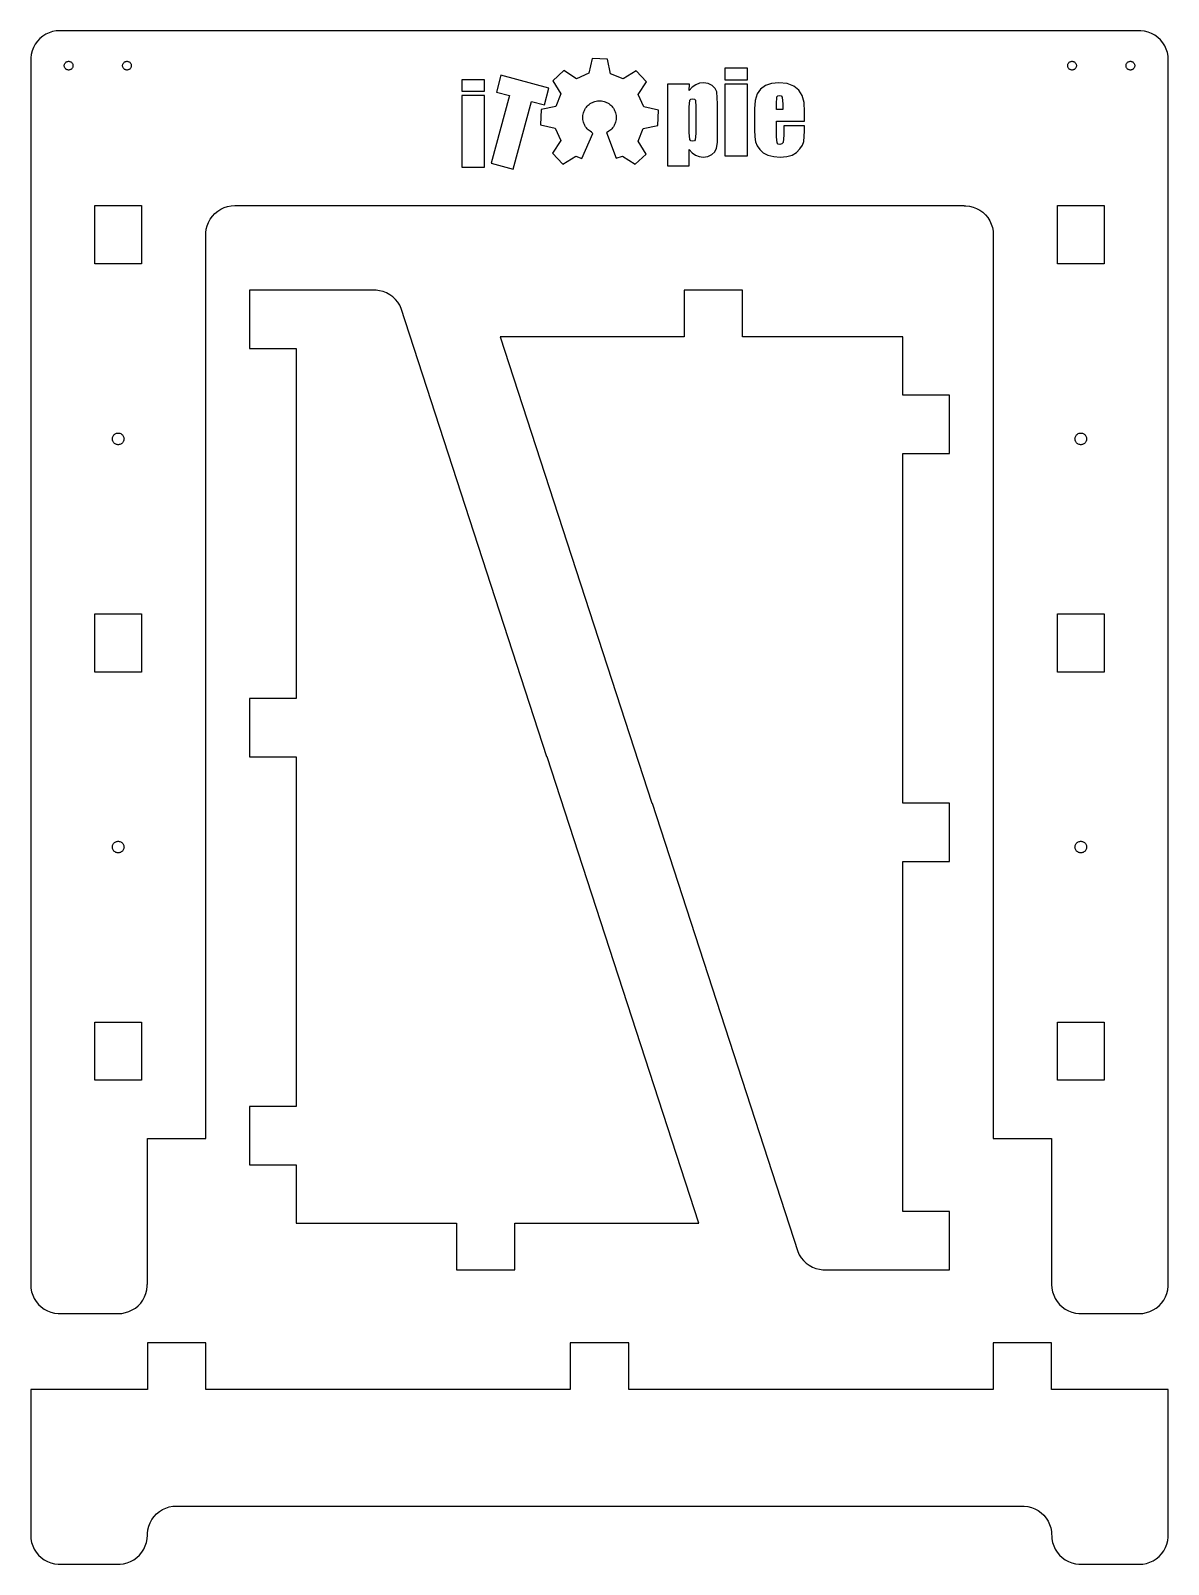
# Model space of a CAD drawing. Header units: millimetres. Extents: x -400 to 400, y 10 to 536.
# Drawn here: x -400 to -10, y 10 to 536 of the extents above; entities that cross this region are included whole.
import ezdxf

# ---------------------------------------------------------------- set-up
doc = ezdxf.new("R2010")
doc.units = ezdxf.units.MM
doc.layers.add('iTopie_plates_layer_1', color=1, linetype='Continuous')
doc.layers.add('iTopie_plates_layer_2', color=2, linetype='Continuous')

msp = doc.modelspace()

# ---------------------------------------------------------------- linework, layer by layer
at = {"layer": 'iTopie_plates_layer_1'}
for points in [[(-368.747, 96.0788), (-367.513, 96.3141), (-367.513, 96.3141), (-366.319, 96.7022), (-366.319, 96.7022), (-365.182, 97.2369), (-365.182, 97.2369), (-364.122, 97.9098), (-364.122, 97.9098), (-363.155, 98.7103), (-363.155, 98.7103), (-362.295, 99.6257), (-362.295, 99.6257), (-361.557, 100.642), (-361.557, 100.642), (-360.952, 101.742), (-360.952, 101.742), (-360.489, 102.91), (-360.489, 102.91), (-360.177, 104.126), (-360.177, 104.126), (-360.02, 105.372), (-360.02, 105.372), (-360.02, 106), (-360.02, 106), (-360, 106), (-360, 106), (-360, 156), (-360, 156), (-340, 156), (-340, 156), (-340, 466), (-340, 466), (-339.98, 466), (-339.98, 466), (-339.98, 466.628), (-339.98, 466.628), (-339.823, 467.874), (-339.823, 467.874), (-339.511, 469.09), (-339.511, 469.09), (-339.048, 470.258), (-339.048, 470.258), (-338.443, 471.358), (-338.443, 471.358), (-337.705, 472.374), (-337.705, 472.374), (-336.845, 473.29), (-336.845, 473.29), (-335.878, 474.09), (-335.878, 474.09), (-334.818, 474.763), (-334.818, 474.763), (-333.681, 475.298), (-333.681, 475.298), (-332.487, 475.686), (-332.487, 475.686), (-331.253, 475.921), (-331.253, 475.921), (-330, 476), (-330, 476), (-80, 476), (-80, 476), (-80, 475.98), (-80, 475.98), (-79.3721, 475.98), (-79.3721, 475.98), (-78.1262, 475.823), (-78.1262, 475.823), (-76.9098, 475.511), (-76.9098, 475.511), (-75.7422, 475.048), (-75.7422, 475.048), (-74.6417, 474.443), (-74.6417, 474.443), (-73.6257, 473.705), (-73.6257, 473.705), (-72.7103, 472.845), (-72.7103, 472.845), (-71.9098, 471.878), (-71.9098, 471.878), (-71.2369, 470.818), (-71.2369, 470.818), (-70.7022, 469.681), (-70.7022, 469.681), (-70.3142, 468.487), (-70.3142, 468.487), (-70.0788, 467.253), (-70.0788, 467.253), (-70, 466), (-70, 466), (-70, 156), (-70, 156), (-50, 156), (-50, 156), (-50, 106), (-50, 106), (-49.9212, 104.747), (-49.9212, 104.747), (-49.6858, 103.513), (-49.6858, 103.513), (-49.2978, 102.319), (-49.2978, 102.319), (-48.7631, 101.182), (-48.7631, 101.182), (-48.0902, 100.122), (-48.0902, 100.122), (-47.2897, 99.1545), (-47.2897, 99.1545), (-46.3743, 98.2949), (-46.3743, 98.2949), (-45.3583, 97.5567), (-45.3583, 97.5567), (-44.2578, 96.9517), (-44.2578, 96.9517), (-43.0902, 96.4894), (-43.0902, 96.4894), (-41.8738, 96.1771), (-41.8738, 96.1771), (-40.6279, 96.0197), (-40.6279, 96.0197), (-40, 96.0197), (-40, 96.0197), (-40, 96), (-40, 96), (-20, 96), (-20, 96), (-18.7467, 96.0788), (-18.7467, 96.0788), (-17.5131, 96.3141), (-17.5131, 96.3141), (-16.3187, 96.7022), (-16.3187, 96.7022), (-15.1824, 97.2369), (-15.1824, 97.2369), (-14.1221, 97.9098), (-14.1221, 97.9098), (-13.1545, 98.7103), (-13.1545, 98.7103), (-12.2949, 99.6257), (-12.2949, 99.6257), (-11.5567, 100.642), (-11.5567, 100.642), (-10.9517, 101.742), (-10.9517, 101.742), (-10.4894, 102.91), (-10.4894, 102.91), (-10.1771, 104.126), (-10.1771, 104.126), (-10.0197, 105.372), (-10.0197, 105.372), (-10.0197, 106), (-10.0197, 106), (-10, 106), (-10, 106), (-10, 526), (-10, 526), (-10.0788, 527.253), (-10.0788, 527.253), (-10.3142, 528.487), (-10.3142, 528.487), (-10.7022, 529.681), (-10.7022, 529.681), (-11.2369, 530.818), (-11.2369, 530.818), (-11.9098, 531.878), (-11.9098, 531.878), (-12.7103, 532.845), (-12.7103, 532.845), (-13.6257, 533.705), (-13.6257, 533.705), (-14.6417, 534.443), (-14.6417, 534.443), (-15.7422, 535.048), (-15.7422, 535.048), (-16.9098, 535.511), (-16.9098, 535.511), (-18.1262, 535.823), (-18.1262, 535.823), (-19.3721, 535.98), (-19.3721, 535.98), (-20, 535.98), (-20, 535.98), (-20, 536), (-20, 536), (-390, 536), (-390, 536), (-391.253, 535.921), (-391.253, 535.921), (-392.487, 535.686), (-392.487, 535.686), (-393.681, 535.298), (-393.681, 535.298), (-394.818, 534.763), (-394.818, 534.763), (-395.878, 534.09), (-395.878, 534.09), (-396.845, 533.29), (-396.845, 533.29), (-397.705, 532.374), (-397.705, 532.374), (-398.443, 531.358), (-398.443, 531.358), (-399.048, 530.258), (-399.048, 530.258), (-399.511, 529.09), (-399.511, 529.09), (-399.823, 527.874), (-399.823, 527.874), (-399.98, 526.628), (-399.98, 526.628), (-399.98, 526), (-399.98, 526), (-400, 526), (-400, 526), (-400, 106), (-400, 106), (-399.921, 104.747), (-399.921, 104.747), (-399.686, 103.513), (-399.686, 103.513), (-399.298, 102.319), (-399.298, 102.319), (-398.763, 101.182), (-398.763, 101.182), (-398.09, 100.122), (-398.09, 100.122), (-397.29, 99.1545), (-397.29, 99.1545), (-396.374, 98.2949), (-396.374, 98.2949), (-395.358, 97.5567), (-395.358, 97.5567), (-394.258, 96.9517), (-394.258, 96.9517), (-393.09, 96.4894), (-393.09, 96.4894), (-391.874, 96.1771), (-391.874, 96.1771), (-390.628, 96.0197), (-390.628, 96.0197), (-390, 96.0197), (-390, 96.0197), (-390, 96), (-390, 96), (-370, 96), (-370, 96), (-368.747, 96.0788)], [(-387.094, 522.503), (-387.281, 522.527), (-387.281, 522.527), (-387.464, 522.573), (-387.464, 522.573), (-387.639, 522.643), (-387.639, 522.643), (-387.804, 522.734), (-387.804, 522.734), (-387.956, 522.844), (-387.956, 522.844), (-388.093, 522.973), (-388.093, 522.973), (-388.214, 523.118), (-388.214, 523.118), (-388.314, 523.277), (-388.314, 523.277), (-388.395, 523.448), (-388.395, 523.448), (-388.453, 523.627), (-388.453, 523.627), (-388.488, 523.812), (-388.488, 523.812), (-388.5, 524), (-388.5, 524), (-388.488, 524.188), (-388.488, 524.188), (-388.453, 524.373), (-388.453, 524.373), (-388.395, 524.552), (-388.395, 524.552), (-388.314, 524.723), (-388.314, 524.723), (-388.214, 524.882), (-388.214, 524.882), (-388.093, 525.027), (-388.093, 525.027), (-387.956, 525.156), (-387.956, 525.156), (-387.804, 525.266), (-387.804, 525.266), (-387.639, 525.357), (-387.639, 525.357), (-387.464, 525.427), (-387.464, 525.427), (-387.281, 525.473), (-387.281, 525.473), (-387.094, 525.497), (-387.094, 525.497), (-386.906, 525.497), (-386.906, 525.497), (-386.719, 525.473), (-386.719, 525.473), (-386.536, 525.427), (-386.536, 525.427), (-386.361, 525.357), (-386.361, 525.357), (-386.196, 525.266), (-386.196, 525.266), (-386.044, 525.156), (-386.044, 525.156), (-385.907, 525.027), (-385.907, 525.027), (-385.786, 524.882), (-385.786, 524.882), (-385.686, 524.723), (-385.686, 524.723), (-385.605, 524.552), (-385.605, 524.552), (-385.547, 524.373), (-385.547, 524.373), (-385.512, 524.188), (-385.512, 524.188), (-385.5, 524), (-385.5, 524), (-385.512, 523.812), (-385.512, 523.812), (-385.547, 523.627), (-385.547, 523.627), (-385.605, 523.448), (-385.605, 523.448), (-385.686, 523.277), (-385.686, 523.277), (-385.786, 523.118), (-385.786, 523.118), (-385.907, 522.973), (-385.907, 522.973), (-386.044, 522.844), (-386.044, 522.844), (-386.196, 522.734), (-386.196, 522.734), (-386.361, 522.643), (-386.361, 522.643), (-386.536, 522.573), (-386.536, 522.573), (-386.719, 522.527), (-386.719, 522.527), (-386.906, 522.503), (-386.906, 522.503), (-387.094, 522.503)], [(-367.094, 522.503), (-367.281, 522.527), (-367.281, 522.527), (-367.464, 522.573), (-367.464, 522.573), (-367.639, 522.643), (-367.639, 522.643), (-367.804, 522.734), (-367.804, 522.734), (-367.956, 522.844), (-367.956, 522.844), (-368.093, 522.973), (-368.093, 522.973), (-368.214, 523.118), (-368.214, 523.118), (-368.314, 523.277), (-368.314, 523.277), (-368.395, 523.448), (-368.395, 523.448), (-368.453, 523.627), (-368.453, 523.627), (-368.488, 523.812), (-368.488, 523.812), (-368.5, 524), (-368.5, 524), (-368.488, 524.188), (-368.488, 524.188), (-368.453, 524.373), (-368.453, 524.373), (-368.395, 524.552), (-368.395, 524.552), (-368.314, 524.723), (-368.314, 524.723), (-368.214, 524.882), (-368.214, 524.882), (-368.093, 525.027), (-368.093, 525.027), (-367.956, 525.156), (-367.956, 525.156), (-367.804, 525.266), (-367.804, 525.266), (-367.639, 525.357), (-367.639, 525.357), (-367.464, 525.427), (-367.464, 525.427), (-367.281, 525.473), (-367.281, 525.473), (-367.094, 525.497), (-367.094, 525.497), (-366.906, 525.497), (-366.906, 525.497), (-366.719, 525.473), (-366.719, 525.473), (-366.536, 525.427), (-366.536, 525.427), (-366.361, 525.357), (-366.361, 525.357), (-366.196, 525.266), (-366.196, 525.266), (-366.044, 525.156), (-366.044, 525.156), (-365.907, 525.027), (-365.907, 525.027), (-365.786, 524.882), (-365.786, 524.882), (-365.686, 524.723), (-365.686, 524.723), (-365.605, 524.552), (-365.605, 524.552), (-365.547, 524.373), (-365.547, 524.373), (-365.512, 524.188), (-365.512, 524.188), (-365.5, 524), (-365.5, 524), (-365.512, 523.812), (-365.512, 523.812), (-365.547, 523.627), (-365.547, 523.627), (-365.605, 523.448), (-365.605, 523.448), (-365.686, 523.277), (-365.686, 523.277), (-365.786, 523.118), (-365.786, 523.118), (-365.907, 522.973), (-365.907, 522.973), (-366.044, 522.844), (-366.044, 522.844), (-366.196, 522.734), (-366.196, 522.734), (-366.361, 522.643), (-366.361, 522.643), (-366.536, 522.573), (-366.536, 522.573), (-366.719, 522.527), (-366.719, 522.527), (-366.906, 522.503), (-366.906, 522.503), (-367.094, 522.503)], [(-43.0942, 522.503), (-43.2811, 522.527), (-43.2811, 522.527), (-43.4635, 522.573), (-43.4635, 522.573), (-43.6387, 522.643), (-43.6387, 522.643), (-43.8037, 522.734), (-43.8037, 522.734), (-43.9561, 522.844), (-43.9561, 522.844), (-44.0934, 522.973), (-44.0934, 522.973), (-44.2135, 523.118), (-44.2135, 523.118), (-44.3145, 523.277), (-44.3145, 523.277), (-44.3947, 523.448), (-44.3947, 523.448), (-44.4529, 523.627), (-44.4529, 523.627), (-44.4882, 523.812), (-44.4882, 523.812), (-44.5, 524), (-44.5, 524), (-44.4882, 524.188), (-44.4882, 524.188), (-44.4529, 524.373), (-44.4529, 524.373), (-44.3947, 524.552), (-44.3947, 524.552), (-44.3145, 524.723), (-44.3145, 524.723), (-44.2135, 524.882), (-44.2135, 524.882), (-44.0934, 525.027), (-44.0934, 525.027), (-43.9561, 525.156), (-43.9561, 525.156), (-43.8037, 525.266), (-43.8037, 525.266), (-43.6387, 525.357), (-43.6387, 525.357), (-43.4635, 525.427), (-43.4635, 525.427), (-43.2811, 525.473), (-43.2811, 525.473), (-43.0942, 525.497), (-43.0942, 525.497), (-42.9058, 525.497), (-42.9058, 525.497), (-42.7189, 525.473), (-42.7189, 525.473), (-42.5365, 525.427), (-42.5365, 525.427), (-42.3613, 525.357), (-42.3613, 525.357), (-42.1963, 525.266), (-42.1963, 525.266), (-42.0439, 525.156), (-42.0439, 525.156), (-41.9066, 525.027), (-41.9066, 525.027), (-41.7865, 524.882), (-41.7865, 524.882), (-41.6855, 524.723), (-41.6855, 524.723), (-41.6053, 524.552), (-41.6053, 524.552), (-41.5471, 524.373), (-41.5471, 524.373), (-41.5118, 524.188), (-41.5118, 524.188), (-41.5, 524), (-41.5, 524), (-41.5118, 523.812), (-41.5118, 523.812), (-41.5471, 523.627), (-41.5471, 523.627), (-41.6053, 523.448), (-41.6053, 523.448), (-41.6855, 523.277), (-41.6855, 523.277), (-41.7865, 523.118), (-41.7865, 523.118), (-41.9066, 522.973), (-41.9066, 522.973), (-42.0439, 522.844), (-42.0439, 522.844), (-42.1963, 522.734), (-42.1963, 522.734), (-42.3613, 522.643), (-42.3613, 522.643), (-42.5365, 522.573), (-42.5365, 522.573), (-42.7189, 522.527), (-42.7189, 522.527), (-42.9058, 522.503), (-42.9058, 522.503), (-43.0942, 522.503)], [(-23.0942, 522.503), (-23.2811, 522.527), (-23.2811, 522.527), (-23.4635, 522.573), (-23.4635, 522.573), (-23.6387, 522.643), (-23.6387, 522.643), (-23.8037, 522.734), (-23.8037, 522.734), (-23.9561, 522.844), (-23.9561, 522.844), (-24.0935, 522.973), (-24.0935, 522.973), (-24.2135, 523.118), (-24.2135, 523.118), (-24.3145, 523.277), (-24.3145, 523.277), (-24.3947, 523.448), (-24.3947, 523.448), (-24.4529, 523.627), (-24.4529, 523.627), (-24.4882, 523.812), (-24.4882, 523.812), (-24.5, 524), (-24.5, 524), (-24.4882, 524.188), (-24.4882, 524.188), (-24.4529, 524.373), (-24.4529, 524.373), (-24.3947, 524.552), (-24.3947, 524.552), (-24.3145, 524.723), (-24.3145, 524.723), (-24.2135, 524.882), (-24.2135, 524.882), (-24.0935, 525.027), (-24.0935, 525.027), (-23.9561, 525.156), (-23.9561, 525.156), (-23.8037, 525.266), (-23.8037, 525.266), (-23.6387, 525.357), (-23.6387, 525.357), (-23.4635, 525.427), (-23.4635, 525.427), (-23.2811, 525.473), (-23.2811, 525.473), (-23.0942, 525.497), (-23.0942, 525.497), (-22.9058, 525.497), (-22.9058, 525.497), (-22.7189, 525.473), (-22.7189, 525.473), (-22.5365, 525.427), (-22.5365, 525.427), (-22.3613, 525.357), (-22.3613, 525.357), (-22.1963, 525.266), (-22.1963, 525.266), (-22.0439, 525.156), (-22.0439, 525.156), (-21.9066, 525.027), (-21.9066, 525.027), (-21.7865, 524.882), (-21.7865, 524.882), (-21.6855, 524.723), (-21.6855, 524.723), (-21.6053, 524.552), (-21.6053, 524.552), (-21.5471, 524.373), (-21.5471, 524.373), (-21.5118, 524.188), (-21.5118, 524.188), (-21.5, 524), (-21.5, 524), (-21.5118, 523.812), (-21.5118, 523.812), (-21.5471, 523.627), (-21.5471, 523.627), (-21.6053, 523.448), (-21.6053, 523.448), (-21.6855, 523.277), (-21.6855, 523.277), (-21.7865, 523.118), (-21.7865, 523.118), (-21.9066, 522.973), (-21.9066, 522.973), (-22.0439, 522.844), (-22.0439, 522.844), (-22.1963, 522.734), (-22.1963, 522.734), (-22.3613, 522.643), (-22.3613, 522.643), (-22.5365, 522.573), (-22.5365, 522.573), (-22.7189, 522.527), (-22.7189, 522.527), (-22.9058, 522.503), (-22.9058, 522.503), (-23.0942, 522.503)], [(-378, 456), (-378, 476), (-378, 476), (-362, 476), (-362, 476), (-362, 456), (-362, 456), (-378, 456)], [(-48, 456), (-48, 476), (-48, 476), (-32, 476), (-32, 476), (-32, 456), (-32, 456), (-48, 456)], [(-234, 127), (-171, 127), (-171, 127), (-222.987, 287), (-222.987, 287), (-223.008, 287), (-223.008, 287), (-272.942, 440.681), (-272.942, 440.681), (-273.477, 441.818), (-273.477, 441.818), (-274.15, 442.878), (-274.15, 442.878), (-274.95, 443.845), (-274.95, 443.845), (-275.865, 444.705), (-275.865, 444.705), (-276.881, 445.443), (-276.881, 445.443), (-277.982, 446.048), (-277.982, 446.048), (-279.15, 446.511), (-279.15, 446.511), (-280.366, 446.823), (-280.366, 446.823), (-281.612, 446.98), (-281.612, 446.98), (-299, 446.98), (-299, 446.98), (-299, 447), (-299, 447), (-325, 447), (-325, 447), (-325, 427), (-325, 427), (-309, 427), (-309, 427), (-309, 307), (-309, 307), (-325, 307), (-325, 307), (-325, 287), (-325, 287), (-309, 287), (-309, 287), (-309, 167), (-309, 167), (-325, 167), (-325, 167), (-325, 147), (-325, 147), (-309, 147), (-309, 147), (-309, 127), (-309, 127), (-254, 127), (-254, 127), (-254, 111), (-254, 111), (-234, 111), (-234, 111), (-234, 127)], [(-85, 131), (-101, 131), (-101, 131), (-101, 251), (-101, 251), (-85, 251), (-85, 251), (-85, 271), (-85, 271), (-101, 271), (-101, 271), (-101, 391), (-101, 391), (-85, 391), (-85, 391), (-85, 411), (-85, 411), (-101, 411), (-101, 411), (-101, 431), (-101, 431), (-156, 431), (-156, 431), (-156, 447), (-156, 447), (-176, 447), (-176, 447), (-176, 431), (-176, 431), (-239, 431), (-239, 431), (-187.013, 271), (-187.013, 271), (-186.992, 271), (-186.992, 271), (-137.058, 117.319), (-137.058, 117.319), (-136.523, 116.182), (-136.523, 116.182), (-135.85, 115.122), (-135.85, 115.122), (-135.05, 114.155), (-135.05, 114.155), (-134.135, 113.295), (-134.135, 113.295), (-133.119, 112.557), (-133.119, 112.557), (-132.018, 111.952), (-132.018, 111.952), (-130.85, 111.489), (-130.85, 111.489), (-129.634, 111.177), (-129.634, 111.177), (-128.388, 111.02), (-128.388, 111.02), (-111, 111.02), (-111, 111.02), (-111, 111), (-111, 111), (-85, 111), (-85, 111), (-85, 131)], [(-370.126, 394.004), (-370.375, 394.035), (-370.375, 394.035), (-370.618, 394.098), (-370.618, 394.098), (-370.852, 394.19), (-370.852, 394.19), (-371.072, 394.311), (-371.072, 394.311), (-371.275, 394.459), (-371.275, 394.459), (-371.458, 394.631), (-371.458, 394.631), (-371.618, 394.824), (-371.618, 394.824), (-371.753, 395.036), (-371.753, 395.036), (-371.86, 395.264), (-371.86, 395.264), (-371.937, 395.503), (-371.937, 395.503), (-371.984, 395.749), (-371.984, 395.749), (-372, 396), (-372, 396), (-371.984, 396.251), (-371.984, 396.251), (-371.937, 396.497), (-371.937, 396.497), (-371.86, 396.736), (-371.86, 396.736), (-371.753, 396.964), (-371.753, 396.964), (-371.618, 397.176), (-371.618, 397.176), (-371.458, 397.369), (-371.458, 397.369), (-371.275, 397.541), (-371.275, 397.541), (-371.072, 397.689), (-371.072, 397.689), (-370.852, 397.81), (-370.852, 397.81), (-370.618, 397.902), (-370.618, 397.902), (-370.375, 397.965), (-370.375, 397.965), (-370.126, 397.996), (-370.126, 397.996), (-369.874, 397.996), (-369.874, 397.996), (-369.625, 397.965), (-369.625, 397.965), (-369.382, 397.902), (-369.382, 397.902), (-369.148, 397.81), (-369.148, 397.81), (-368.928, 397.689), (-368.928, 397.689), (-368.725, 397.541), (-368.725, 397.541), (-368.542, 397.369), (-368.542, 397.369), (-368.382, 397.176), (-368.382, 397.176), (-368.247, 396.964), (-368.247, 396.964), (-368.14, 396.736), (-368.14, 396.736), (-368.063, 396.497), (-368.063, 396.497), (-368.016, 396.251), (-368.016, 396.251), (-368, 396), (-368, 396), (-368.016, 395.749), (-368.016, 395.749), (-368.063, 395.503), (-368.063, 395.503), (-368.14, 395.264), (-368.14, 395.264), (-368.247, 395.036), (-368.247, 395.036), (-368.382, 394.824), (-368.382, 394.824), (-368.542, 394.631), (-368.542, 394.631), (-368.725, 394.459), (-368.725, 394.459), (-368.928, 394.311), (-368.928, 394.311), (-369.148, 394.19), (-369.148, 394.19), (-369.382, 394.098), (-369.382, 394.098), (-369.625, 394.035), (-369.625, 394.035), (-369.874, 394.004), (-369.874, 394.004), (-370.126, 394.004)], [(-40.1256, 394.004), (-40.3748, 394.035), (-40.3748, 394.035), (-40.618, 394.098), (-40.618, 394.098), (-40.8515, 394.19), (-40.8515, 394.19), (-41.0716, 394.311), (-41.0716, 394.311), (-41.2748, 394.459), (-41.2748, 394.459), (-41.4579, 394.631), (-41.4579, 394.631), (-41.618, 394.824), (-41.618, 394.824), (-41.7526, 395.036), (-41.7526, 395.036), (-41.8595, 395.264), (-41.8595, 395.264), (-41.9372, 395.503), (-41.9372, 395.503), (-41.9842, 395.749), (-41.9842, 395.749), (-42, 396), (-42, 396), (-41.9842, 396.251), (-41.9842, 396.251), (-41.9372, 396.497), (-41.9372, 396.497), (-41.8595, 396.736), (-41.8595, 396.736), (-41.7526, 396.964), (-41.7526, 396.964), (-41.618, 397.176), (-41.618, 397.176), (-41.4579, 397.369), (-41.4579, 397.369), (-41.2748, 397.541), (-41.2748, 397.541), (-41.0716, 397.689), (-41.0716, 397.689), (-40.8515, 397.81), (-40.8515, 397.81), (-40.618, 397.902), (-40.618, 397.902), (-40.3748, 397.965), (-40.3748, 397.965), (-40.1256, 397.996), (-40.1256, 397.996), (-39.8744, 397.996), (-39.8744, 397.996), (-39.6252, 397.965), (-39.6252, 397.965), (-39.382, 397.902), (-39.382, 397.902), (-39.1485, 397.81), (-39.1485, 397.81), (-38.9284, 397.689), (-38.9284, 397.689), (-38.7252, 397.541), (-38.7252, 397.541), (-38.5421, 397.369), (-38.5421, 397.369), (-38.382, 397.176), (-38.382, 397.176), (-38.2474, 396.964), (-38.2474, 396.964), (-38.1405, 396.736), (-38.1405, 396.736), (-38.0628, 396.497), (-38.0628, 396.497), (-38.0158, 396.251), (-38.0158, 396.251), (-38, 396), (-38, 396), (-38.0158, 395.749), (-38.0158, 395.749), (-38.0628, 395.503), (-38.0628, 395.503), (-38.1405, 395.264), (-38.1405, 395.264), (-38.2474, 395.036), (-38.2474, 395.036), (-38.382, 394.824), (-38.382, 394.824), (-38.5421, 394.631), (-38.5421, 394.631), (-38.7252, 394.459), (-38.7252, 394.459), (-38.9284, 394.311), (-38.9284, 394.311), (-39.1485, 394.19), (-39.1485, 394.19), (-39.382, 394.098), (-39.382, 394.098), (-39.6252, 394.035), (-39.6252, 394.035), (-39.8744, 394.004), (-39.8744, 394.004), (-40.1256, 394.004)], [(-378, 316), (-378, 336), (-378, 336), (-362, 336), (-362, 336), (-362, 316), (-362, 316), (-378, 316)], [(-48, 316), (-48, 336), (-48, 336), (-32, 336), (-32, 336), (-32, 316), (-32, 316), (-48, 316)], [(-370.126, 254.004), (-370.375, 254.035), (-370.375, 254.035), (-370.618, 254.098), (-370.618, 254.098), (-370.852, 254.19), (-370.852, 254.19), (-371.072, 254.311), (-371.072, 254.311), (-371.275, 254.459), (-371.275, 254.459), (-371.458, 254.631), (-371.458, 254.631), (-371.618, 254.824), (-371.618, 254.824), (-371.753, 255.036), (-371.753, 255.036), (-371.86, 255.264), (-371.86, 255.264), (-371.937, 255.503), (-371.937, 255.503), (-371.984, 255.749), (-371.984, 255.749), (-372, 256), (-372, 256), (-371.984, 256.251), (-371.984, 256.251), (-371.937, 256.497), (-371.937, 256.497), (-371.86, 256.736), (-371.86, 256.736), (-371.753, 256.964), (-371.753, 256.964), (-371.618, 257.176), (-371.618, 257.176), (-371.458, 257.369), (-371.458, 257.369), (-371.275, 257.541), (-371.275, 257.541), (-371.072, 257.689), (-371.072, 257.689), (-370.852, 257.81), (-370.852, 257.81), (-370.618, 257.902), (-370.618, 257.902), (-370.375, 257.965), (-370.375, 257.965), (-370.126, 257.996), (-370.126, 257.996), (-369.874, 257.996), (-369.874, 257.996), (-369.625, 257.965), (-369.625, 257.965), (-369.382, 257.902), (-369.382, 257.902), (-369.148, 257.81), (-369.148, 257.81), (-368.928, 257.689), (-368.928, 257.689), (-368.725, 257.541), (-368.725, 257.541), (-368.542, 257.369), (-368.542, 257.369), (-368.382, 257.176), (-368.382, 257.176), (-368.247, 256.964), (-368.247, 256.964), (-368.14, 256.736), (-368.14, 256.736), (-368.063, 256.497), (-368.063, 256.497), (-368.016, 256.251), (-368.016, 256.251), (-368, 256), (-368, 256), (-368.016, 255.749), (-368.016, 255.749), (-368.063, 255.503), (-368.063, 255.503), (-368.14, 255.264), (-368.14, 255.264), (-368.247, 255.036), (-368.247, 255.036), (-368.382, 254.824), (-368.382, 254.824), (-368.542, 254.631), (-368.542, 254.631), (-368.725, 254.459), (-368.725, 254.459), (-368.928, 254.311), (-368.928, 254.311), (-369.148, 254.19), (-369.148, 254.19), (-369.382, 254.098), (-369.382, 254.098), (-369.625, 254.035), (-369.625, 254.035), (-369.874, 254.004), (-369.874, 254.004), (-370.126, 254.004)], [(-40.1256, 254.004), (-40.3748, 254.035), (-40.3748, 254.035), (-40.618, 254.098), (-40.618, 254.098), (-40.8515, 254.19), (-40.8515, 254.19), (-41.0716, 254.311), (-41.0716, 254.311), (-41.2748, 254.459), (-41.2748, 254.459), (-41.4579, 254.631), (-41.4579, 254.631), (-41.618, 254.824), (-41.618, 254.824), (-41.7526, 255.036), (-41.7526, 255.036), (-41.8595, 255.264), (-41.8595, 255.264), (-41.9372, 255.503), (-41.9372, 255.503), (-41.9842, 255.749), (-41.9842, 255.749), (-42, 256), (-42, 256), (-41.9842, 256.251), (-41.9842, 256.251), (-41.9372, 256.497), (-41.9372, 256.497), (-41.8595, 256.736), (-41.8595, 256.736), (-41.7526, 256.964), (-41.7526, 256.964), (-41.618, 257.176), (-41.618, 257.176), (-41.4579, 257.369), (-41.4579, 257.369), (-41.2748, 257.541), (-41.2748, 257.541), (-41.0716, 257.689), (-41.0716, 257.689), (-40.8515, 257.81), (-40.8515, 257.81), (-40.618, 257.902), (-40.618, 257.902), (-40.3748, 257.965), (-40.3748, 257.965), (-40.1256, 257.996), (-40.1256, 257.996), (-39.8744, 257.996), (-39.8744, 257.996), (-39.6252, 257.965), (-39.6252, 257.965), (-39.382, 257.902), (-39.382, 257.902), (-39.1485, 257.81), (-39.1485, 257.81), (-38.9284, 257.689), (-38.9284, 257.689), (-38.7252, 257.541), (-38.7252, 257.541), (-38.5421, 257.369), (-38.5421, 257.369), (-38.382, 257.176), (-38.382, 257.176), (-38.2474, 256.964), (-38.2474, 256.964), (-38.1405, 256.736), (-38.1405, 256.736), (-38.0628, 256.497), (-38.0628, 256.497), (-38.0158, 256.251), (-38.0158, 256.251), (-38, 256), (-38, 256), (-38.0158, 255.749), (-38.0158, 255.749), (-38.0628, 255.503), (-38.0628, 255.503), (-38.1405, 255.264), (-38.1405, 255.264), (-38.2474, 255.036), (-38.2474, 255.036), (-38.382, 254.824), (-38.382, 254.824), (-38.5421, 254.631), (-38.5421, 254.631), (-38.7252, 254.459), (-38.7252, 254.459), (-38.9284, 254.311), (-38.9284, 254.311), (-39.1485, 254.19), (-39.1485, 254.19), (-39.382, 254.098), (-39.382, 254.098), (-39.6252, 254.035), (-39.6252, 254.035), (-39.8744, 254.004), (-39.8744, 254.004), (-40.1256, 254.004)], [(-378, 176), (-378, 196), (-378, 196), (-362, 196), (-362, 196), (-362, 176), (-362, 176), (-378, 176)], [(-48, 176), (-48, 196), (-48, 196), (-32, 196), (-32, 196), (-32, 176), (-32, 176), (-48, 176)], [(-370, 10.0197), (-369.372, 10.0197), (-369.372, 10.0197), (-368.126, 10.1771), (-368.126, 10.1771), (-366.91, 10.4894), (-366.91, 10.4894), (-365.742, 10.9517), (-365.742, 10.9517), (-364.642, 11.5567), (-364.642, 11.5567), (-363.626, 12.2949), (-363.626, 12.2949), (-362.71, 13.1545), (-362.71, 13.1545), (-361.91, 14.1221), (-361.91, 14.1221), (-361.237, 15.1824), (-361.237, 15.1824), (-360.702, 16.3187), (-360.702, 16.3187), (-360.314, 17.5131), (-360.314, 17.5131), (-360.079, 18.7467), (-360.079, 18.7467), (-360, 20), (-360, 20), (-359.98, 20), (-359.98, 20), (-359.98, 20.6279), (-359.98, 20.6279), (-359.823, 21.8738), (-359.823, 21.8738), (-359.511, 23.0902), (-359.511, 23.0902), (-359.048, 24.2578), (-359.048, 24.2578), (-358.443, 25.3583), (-358.443, 25.3583), (-357.705, 26.3743), (-357.705, 26.3743), (-356.845, 27.2897), (-356.845, 27.2897), (-355.878, 28.0902), (-355.878, 28.0902), (-354.818, 28.7631), (-354.818, 28.7631), (-353.681, 29.2978), (-353.681, 29.2978), (-352.487, 29.6858), (-352.487, 29.6858), (-351.253, 29.9212), (-351.253, 29.9212), (-350, 30), (-350, 30), (-60, 30), (-60, 30), (-60, 29.9803), (-60, 29.9803), (-59.3721, 29.9803), (-59.3721, 29.9803), (-58.1262, 29.8229), (-58.1262, 29.8229), (-56.9098, 29.5106), (-56.9098, 29.5106), (-55.7422, 29.0483), (-55.7422, 29.0483), (-54.6417, 28.4433), (-54.6417, 28.4433), (-53.6257, 27.7051), (-53.6257, 27.7051), (-52.7103, 26.8455), (-52.7103, 26.8455), (-51.9098, 25.8779), (-51.9098, 25.8779), (-51.2369, 24.8176), (-51.2369, 24.8176), (-50.7022, 23.6813), (-50.7022, 23.6813), (-50.3142, 22.4869), (-50.3142, 22.4869), (-50.0788, 21.2533), (-50.0788, 21.2533), (-49.9212, 18.7467), (-49.9212, 18.7467), (-49.6858, 17.5131), (-49.6858, 17.5131), (-49.2978, 16.3187), (-49.2978, 16.3187), (-48.7631, 15.1824), (-48.7631, 15.1824), (-48.0902, 14.1221), (-48.0902, 14.1221), (-47.2897, 13.1545), (-47.2897, 13.1545), (-46.3743, 12.2949), (-46.3743, 12.2949), (-45.3583, 11.5567), (-45.3583, 11.5567), (-44.2578, 10.9517), (-44.2578, 10.9517), (-43.0902, 10.4894), (-43.0902, 10.4894), (-41.8738, 10.1771), (-41.8738, 10.1771), (-40.6279, 10.0197), (-40.6279, 10.0197), (-40, 10.0197), (-40, 10.0197), (-40, 10), (-40, 10), (-20, 10), (-20, 10), (-18.7467, 10.0788), (-18.7467, 10.0788), (-17.5131, 10.3141), (-17.5131, 10.3141), (-16.3187, 10.7022), (-16.3187, 10.7022), (-15.1824, 11.2369), (-15.1824, 11.2369), (-14.1221, 11.9098), (-14.1221, 11.9098), (-13.1545, 12.7103), (-13.1545, 12.7103), (-12.2949, 13.6257), (-12.2949, 13.6257), (-11.5567, 14.6417), (-11.5567, 14.6417), (-10.9517, 15.7422), (-10.9517, 15.7422), (-10.4894, 16.9098), (-10.4894, 16.9098), (-10.1771, 18.1262), (-10.1771, 18.1262), (-10.0197, 19.3721), (-10.0197, 19.3721), (-10.0197, 20), (-10.0197, 20), (-10, 20), (-10, 20), (-10, 70), (-10, 70), (-50, 70), (-50, 70), (-50, 86), (-50, 86), (-70, 86), (-70, 86), (-70, 70), (-70, 70), (-195, 70), (-195, 70), (-195, 86), (-195, 86), (-215, 86), (-215, 86), (-215, 70), (-215, 70), (-340, 70), (-340, 70), (-340, 86), (-340, 86), (-360, 86), (-360, 86), (-360, 70), (-360, 70), (-400, 70), (-400, 70), (-400, 20), (-400, 20), (-399.921, 18.7467), (-399.921, 18.7467), (-399.686, 17.5131), (-399.686, 17.5131), (-399.298, 16.3187), (-399.298, 16.3187), (-398.763, 15.1824), (-398.763, 15.1824), (-398.09, 14.1221), (-398.09, 14.1221), (-397.29, 13.1545), (-397.29, 13.1545), (-396.374, 12.2949), (-396.374, 12.2949), (-395.358, 11.5567), (-395.358, 11.5567), (-394.258, 10.9517), (-394.258, 10.9517), (-393.09, 10.4894), (-393.09, 10.4894), (-391.874, 10.1771), (-391.874, 10.1771), (-390.628, 10.0197), (-390.628, 10.0197), (-390, 10.0197), (-390, 10.0197), (-390, 10), (-390, 10), (-370, 10), (-370, 10), (-370, 10.0197)]]:
    msp.add_lwpolyline(points, dxfattribs=at)
at = {"layer": 'iTopie_plates_layer_2'}
for points in [[(-188.965, 493.684), (-191.699, 498.103), (-191.699, 498.103), (-190.042, 502.408), (-190.042, 502.408), (-185.004, 503.5), (-185.004, 503.5), (-184.792, 508.696), (-184.792, 508.696), (-189.851, 509.888), (-189.851, 509.888), (-191.724, 514.104), (-191.724, 514.104), (-188.933, 518.438), (-188.933, 518.438), (-192.458, 522.262), (-192.458, 522.262), (-196.877, 519.527), (-196.877, 519.527), (-201.183, 521.184), (-201.183, 521.184), (-202.273, 526.223), (-202.273, 526.223), (-207.47, 526.434), (-207.47, 526.434), (-208.661, 521.376), (-208.661, 521.376), (-212.877, 519.502), (-212.877, 519.502), (-217.212, 522.293), (-217.212, 522.293), (-221.035, 518.769), (-221.035, 518.769), (-218.301, 514.35), (-218.301, 514.35), (-219.958, 510.044), (-219.958, 510.044), (-224.996, 508.952), (-224.996, 508.952), (-225.208, 503.756), (-225.208, 503.756), (-220.149, 502.565), (-220.149, 502.565), (-218.276, 498.349), (-218.276, 498.349), (-221.067, 494.015), (-221.067, 494.015), (-217.542, 490.19), (-217.542, 490.19), (-213.123, 492.925), (-213.123, 492.925), (-211.019, 492.18), (-211.019, 492.18), (-207.255, 500.705), (-207.255, 500.705), (-207.786, 501.243), (-207.786, 501.243), (-208.169, 501.478), (-208.169, 501.478), (-208.532, 501.741), (-208.532, 501.741), (-208.873, 502.032), (-208.873, 502.032), (-209.19, 502.349), (-209.19, 502.349), (-209.481, 502.689), (-209.481, 502.689), (-209.745, 503.052), (-209.745, 503.052), (-209.979, 503.435), (-209.979, 503.435), (-210.184, 503.834), (-210.184, 503.834), (-210.355, 504.248), (-210.355, 504.248), (-210.494, 504.674), (-210.494, 504.674), (-210.599, 505.11), (-210.599, 505.11), (-210.669, 505.553), (-210.669, 505.553), (-210.704, 506), (-210.704, 506), (-210.704, 506.448), (-210.704, 506.448), (-210.67, 506.896), (-210.67, 506.896), (-210.6, 507.338), (-210.6, 507.338), (-210.495, 507.774), (-210.495, 507.774), (-210.356, 508.2), (-210.356, 508.2), (-210.185, 508.615), (-210.185, 508.615), (-209.981, 509.015), (-209.981, 509.015), (-209.747, 509.396), (-209.747, 509.396), (-209.484, 509.76), (-209.484, 509.76), (-209.192, 510.101), (-209.192, 510.101), (-208.876, 510.418), (-208.876, 510.418), (-208.535, 510.709), (-208.535, 510.709), (-208.172, 510.973), (-208.172, 510.973), (-207.79, 511.207), (-207.79, 511.207), (-207.391, 511.41), (-207.391, 511.41), (-206.977, 511.582), (-206.977, 511.582), (-206.55, 511.721), (-206.55, 511.721), (-206.114, 511.825), (-206.114, 511.825), (-205.671, 511.896), (-205.671, 511.896), (-205.225, 511.931), (-205.225, 511.931), (-204.775, 511.931), (-204.775, 511.931), (-204.329, 511.896), (-204.329, 511.896), (-203.886, 511.825), (-203.886, 511.825), (-203.45, 511.721), (-203.45, 511.721), (-203.023, 511.582), (-203.023, 511.582), (-202.609, 511.41), (-202.609, 511.41), (-202.21, 511.207), (-202.21, 511.207), (-201.828, 510.973), (-201.828, 510.973), (-201.465, 510.709), (-201.465, 510.709), (-201.124, 510.418), (-201.124, 510.418), (-200.808, 510.101), (-200.808, 510.101), (-200.516, 509.76), (-200.516, 509.76), (-200.253, 509.396), (-200.253, 509.396), (-200.019, 509.015), (-200.019, 509.015), (-199.815, 508.615), (-199.815, 508.615), (-199.644, 508.2), (-199.644, 508.2), (-199.505, 507.774), (-199.505, 507.774), (-199.4, 507.338), (-199.4, 507.338), (-199.33, 506.896), (-199.33, 506.896), (-199.296, 506.448), (-199.296, 506.448), (-199.296, 506), (-199.296, 506), (-199.331, 505.553), (-199.331, 505.553), (-199.401, 505.11), (-199.401, 505.11), (-199.506, 504.674), (-199.506, 504.674), (-199.645, 504.248), (-199.645, 504.248), (-199.816, 503.834), (-199.816, 503.834), (-200.021, 503.435), (-200.021, 503.435), (-200.255, 503.052), (-200.255, 503.052), (-200.519, 502.689), (-200.519, 502.689), (-200.81, 502.349), (-200.81, 502.349), (-201.127, 502.032), (-201.127, 502.032), (-201.468, 501.741), (-201.468, 501.741), (-201.831, 501.478), (-201.831, 501.478), (-202.214, 501.243), (-202.214, 501.243), (-202.613, 501.04), (-202.613, 501.04), (-199.323, 492.322), (-199.323, 492.322), (-197.123, 492.95), (-197.123, 492.95), (-192.788, 490.159), (-192.788, 490.159), (-188.965, 493.684)], [(-154.318, 523.097), (-162.026, 523.097), (-162.026, 523.097), (-162.026, 519.187), (-162.026, 519.187), (-154.318, 519.187), (-154.318, 519.187), (-154.318, 523.097)], [(-244.471, 519.196), (-252.18, 519.196), (-252.18, 519.196), (-252.18, 515.287), (-252.18, 515.287), (-244.471, 515.287), (-244.471, 515.287), (-244.471, 519.196)], [(-228.353, 511.726), (-223.878, 510.526), (-223.878, 510.526), (-222.324, 516.325), (-222.324, 516.325), (-238.791, 520.737), (-238.791, 520.737), (-240.345, 514.938), (-240.345, 514.938), (-235.888, 513.744), (-235.888, 513.744), (-242.099, 490.565), (-242.099, 490.565), (-234.563, 488.547), (-234.563, 488.547), (-228.353, 511.726)], [(-174.237, 495.232), (-173.205, 494.109), (-173.205, 494.109), (-172.069, 493.302), (-172.069, 493.302), (-170.833, 492.814), (-170.833, 492.814), (-169.494, 492.652), (-169.494, 492.652), (-167.88, 492.863), (-167.88, 492.863), (-166.52, 493.495), (-166.52, 493.495), (-165.496, 494.481), (-165.496, 494.481), (-164.89, 495.756), (-164.89, 495.756), (-164.591, 497.657), (-164.591, 497.657), (-164.491, 500.527), (-164.491, 500.527), (-164.491, 510.886), (-164.491, 510.886), (-164.806, 515.036), (-164.806, 515.036), (-165.359, 516.188), (-165.359, 516.188), (-166.391, 517.195), (-166.391, 517.195), (-167.777, 517.896), (-167.777, 517.896), (-169.401, 518.131), (-169.401, 518.131), (-170.772, 517.969), (-170.772, 517.969), (-172.032, 517.481), (-172.032, 517.481), (-173.187, 516.664), (-173.187, 516.664), (-174.237, 515.514), (-174.237, 515.514), (-174.108, 517.686), (-174.108, 517.686), (-181.724, 517.686), (-181.724, 517.686), (-181.724, 489.595), (-181.724, 489.595), (-174.237, 489.595), (-174.237, 489.595), (-174.237, 495.232)], [(-154.318, 517.686), (-162.026, 517.686), (-162.026, 517.686), (-162.026, 493.097), (-162.026, 493.097), (-154.318, 493.097), (-154.318, 493.097), (-154.318, 517.686)], [(-140.812, 492.826), (-138.984, 493.347), (-138.984, 493.347), (-137.504, 494.216), (-137.504, 494.216), (-136.307, 495.432), (-136.307, 495.432), (-135.443, 496.779), (-135.443, 496.779), (-134.964, 498.044), (-134.964, 498.044), (-134.676, 501.547), (-134.676, 501.547), (-134.676, 503.362), (-134.676, 503.362), (-141.773, 503.362), (-141.773, 503.362), (-141.773, 500.119), (-141.773, 500.119), (-142.061, 497.646), (-142.061, 497.646), (-142.489, 497.166), (-142.489, 497.166), (-143.2, 497.007), (-143.2, 497.007), (-143.774, 497.127), (-143.774, 497.127), (-144.127, 497.488), (-144.127, 497.488), (-144.367, 499.638), (-144.367, 499.638), (-144.367, 504.956), (-144.367, 504.956), (-134.676, 504.956), (-134.676, 504.956), (-134.676, 508.217), (-134.676, 508.217), (-134.883, 511.393), (-134.883, 511.393), (-135.501, 513.767), (-135.501, 513.767), (-136.631, 515.546), (-136.631, 515.546), (-138.373, 516.936), (-138.373, 516.936), (-140.696, 517.832), (-140.696, 517.832), (-143.57, 518.131), (-143.57, 518.131), (-145.998, 517.883), (-145.998, 517.883), (-148.129, 517.14), (-148.129, 517.14), (-149.834, 515.931), (-149.834, 515.931), (-150.982, 514.286), (-150.982, 514.286), (-151.636, 512.083), (-151.636, 512.083), (-151.854, 509.199), (-151.854, 509.199), (-151.854, 502.028), (-151.854, 502.028), (-151.756, 499.612), (-151.756, 499.612), (-151.464, 497.85), (-151.464, 497.85), (-150.92, 496.474), (-150.92, 496.474), (-150.065, 495.219), (-150.065, 495.219), (-148.854, 494.15), (-148.854, 494.15), (-147.239, 493.338), (-147.239, 493.338), (-145.284, 492.823), (-145.284, 492.823), (-143.052, 492.652), (-143.052, 492.652), (-140.812, 492.826)], [(-244.471, 513.786), (-252.18, 513.786), (-252.18, 513.786), (-252.18, 489.196), (-252.18, 489.196), (-244.471, 489.196), (-244.471, 489.196), (-244.471, 513.786)], [(-173.663, 498.245), (-174.016, 498.662), (-174.016, 498.662), (-174.207, 501.052), (-174.207, 501.052), (-174.207, 509.811), (-174.207, 509.811), (-174.024, 512.12), (-174.024, 512.12), (-173.68, 512.537), (-173.68, 512.537), (-173.07, 512.676), (-173.07, 512.676), (-172.459, 512.556), (-172.459, 512.556), (-172.144, 512.194), (-172.144, 512.194), (-172, 509.818), (-172, 509.818), (-172.001, 500.745), (-172.001, 500.745), (-172.153, 498.616), (-172.153, 498.616), (-172.466, 498.234), (-172.466, 498.234), (-173.052, 498.106), (-173.052, 498.106), (-173.663, 498.245)], [(-144.367, 508.958), (-144.367, 510.756), (-144.367, 510.756), (-144.182, 513.304), (-144.182, 513.304), (-143.849, 513.658), (-143.849, 513.658), (-143.219, 513.776), (-143.219, 513.776), (-142.695, 513.638), (-142.695, 513.638), (-142.385, 513.221), (-142.385, 513.221), (-142.181, 510.756), (-142.181, 510.756), (-142.181, 508.958), (-142.181, 508.958), (-144.367, 508.958)]]:
    msp.add_lwpolyline(points, dxfattribs=at)

doc.saveas('drawing.dxf')
